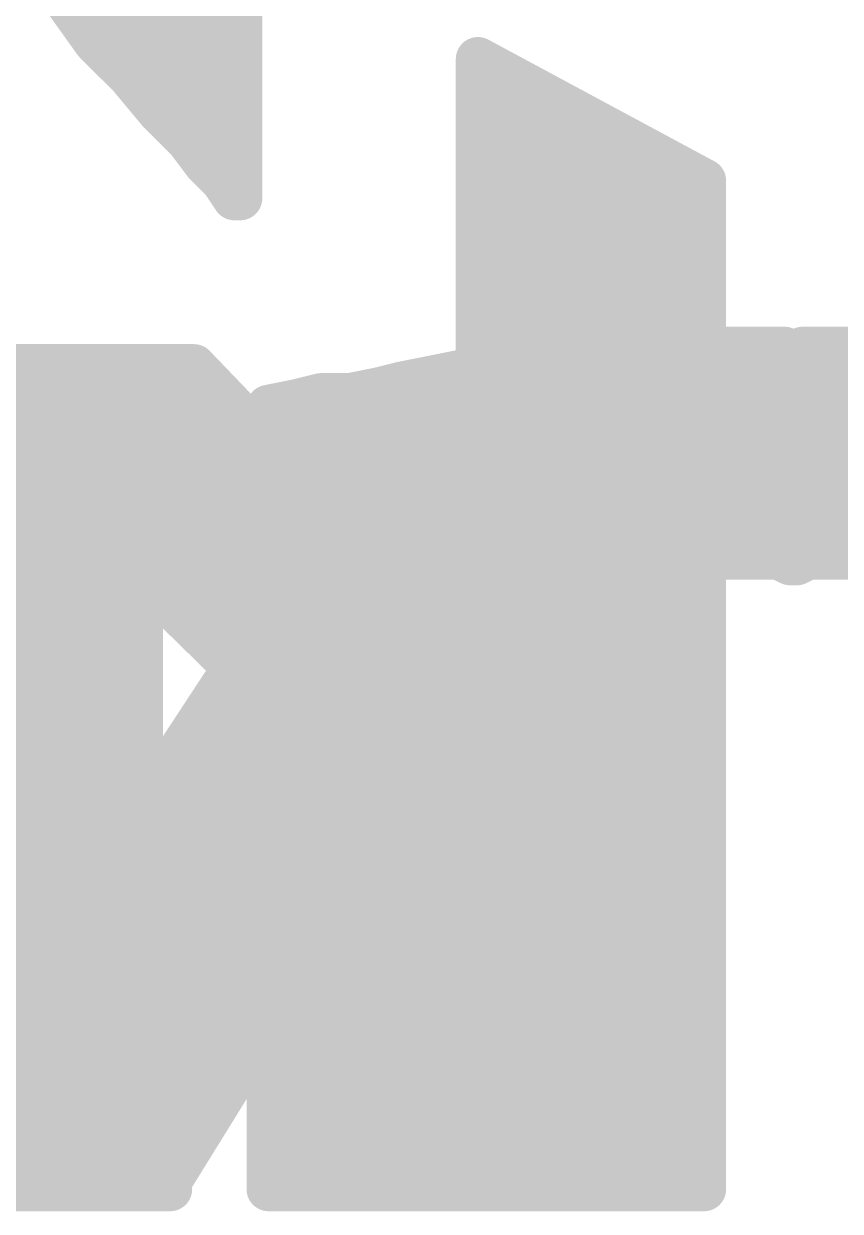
# Model space of a CAD drawing. Extents: x -22 to 88, y -20 to 45.
# Drawn here: x 13.849 to 15.257, y 1.156 to 3.205 of the extents above; entities that cross this region are included whole.
import ezdxf

# ---------------------------------------------------------------- set-up
doc = ezdxf.new("R2010")
doc.units = 0
doc.layers.add('21', color=41, linetype='CONTINUOUS')
doc.layers.add('22', color=40, linetype='CONTINUOUS')

msp = doc.modelspace()

# ---------------------------------------------------------------- linework, layer by layer
at = {"layer": '21', "const_width": 0.0762}
for points in [[(14.951, 2.624), (15.021, 2.644)], [(15.021, 2.644), (15.161, 2.644)], [(15.161, 2.644), (15.171, 2.634)], [(15.171, 2.634), (15.181, 2.634)], [(15.181, 2.634), (15.181, 2.274)], [(14.601, 2.604), (14.641, 2.614)], [(14.641, 2.614), (14.641, 2.344)], [(14.891, 2.604), (14.951, 2.624)], [(13.801, 2.594), (13.851, 2.574)], [(14.501, 2.584), (14.551, 2.594)], [(14.535, 2.5908), (14.641, 2.5908)], [(14.551, 2.594), (14.601, 2.604)], [(14.821, 2.564), (14.891, 2.604)], [(14.8679, 2.5908), (15.181, 2.5908)], [(13.851, 2.574), (13.891, 2.544)], [(14.411, 2.564), (14.461, 2.574)], [(14.461, 2.574), (14.501, 2.584)], [(13.891, 2.544), (13.931, 2.514)], [(14.271, 2.544), (14.321, 2.554)], [(14.271, 2.374), (14.271, 2.544)], [(14.321, 2.554), (14.361, 2.564)], [(14.361, 2.564), (14.411, 2.564)], [(14.771, 2.524), (14.821, 2.564)], [(14.721, 2.464), (14.771, 2.524)], [(12.942, 2.5146), (13.9302, 2.5146)], [(13.931, 2.514), (13.971, 2.484)], [(14.271, 2.5146), (14.641, 2.5146)], [(14.7632, 2.5146), (15.181, 2.5146)], [(13.971, 2.484), (14.001, 2.444)], [(14.681, 2.414), (14.721, 2.464)], [(14.001, 2.444), (14.021, 2.404)], [(12.8676, 2.4384), (14.0038, 2.4384)], [(14.271, 2.4384), (14.641, 2.4384)], [(14.7005, 2.4384), (15.181, 2.4384)], [(14.021, 2.404), (14.041, 2.354)], [(14.641, 2.344), (14.681, 2.414)], [(13.5746, 2.3622), (14.0377, 2.3622)], [(14.271, 1.194), (14.271, 2.374)], [(14.271, 2.3622), (14.641, 2.3622)], [(14.6514, 2.3622), (15.181, 2.3622)], [(14.041, 2.354), (14.051, 2.304)], [(14.051, 2.304), (14.051, 1.434)], [(13.645, 2.286), (14.051, 2.286)], [(14.271, 2.286), (15.181, 2.286)], [(15.041, 2.284), (14.941, 2.274)], [(15.151, 2.284), (15.041, 2.284)], [(15.171, 2.274), (15.151, 2.284)], [(14.941, 2.274), (14.861, 2.254)], [(15.181, 2.274), (15.171, 2.274)], [(14.861, 2.254), (14.791, 2.214)], [(13.661, 2.2098), (14.051, 2.2098)], [(14.271, 2.2098), (14.7875, 2.2098)], [(14.791, 2.214), (14.741, 2.154)], [(14.741, 2.154), (14.701, 2.084)], [(13.6532, 2.1336), (14.051, 2.1336)], [(14.271, 2.1336), (14.7293, 2.1336)], [(14.701, 2.084), (14.681, 2.014)], [(13.5312, 2.0574), (14.051, 2.0574)], [(14.271, 2.0574), (14.6934, 2.0574)], [(14.681, 2.014), (14.661, 1.924)], [(13.4642, 1.9812), (14.051, 1.9812)], [(14.271, 1.9812), (14.6737, 1.9812)], [(14.661, 1.924), (14.661, 1.194)], [(13.4832, 1.905), (14.051, 1.905)], [(14.271, 1.905), (14.661, 1.905)], [(13.661, 1.8288), (14.051, 1.8288)], [(14.271, 1.8288), (14.661, 1.8288)], [(13.661, 1.7526), (14.051, 1.7526)], [(14.271, 1.7526), (14.661, 1.7526)], [(13.661, 1.6764), (14.051, 1.6764)], [(14.271, 1.6764), (14.661, 1.6764)], [(13.6397, 1.6002), (14.051, 1.6002)], [(14.271, 1.6002), (14.661, 1.6002)], [(13.601, 1.524), (14.051, 1.524)], [(14.271, 1.524), (14.661, 1.524)], [(13.5062, 1.4478), (14.051, 1.4478)], [(14.271, 1.4478), (14.661, 1.4478)], [(14.051, 1.434), (14.061, 1.414)], [(14.061, 1.414), (14.061, 1.324)], [(12.7693, 1.3716), (14.061, 1.3716)], [(14.271, 1.3716), (14.661, 1.3716)], [(14.061, 1.324), (14.071, 1.304)], [(13.681, 1.2954), (14.071, 1.2954)], [(14.071, 1.304), (14.071, 1.284)], [(14.271, 1.2954), (14.661, 1.2954)], [(14.071, 1.284), (14.081, 1.264)], [(14.081, 1.264), (14.081, 1.234)], [(14.081, 1.234), (14.091, 1.214)], [(13.701, 1.2192), (14.0884, 1.2192)], [(14.091, 1.214), (14.101, 1.204)], [(14.271, 1.2192), (14.661, 1.2192)], [(14.101, 1.194), (13.711, 1.194)], [(14.101, 1.204), (14.101, 1.194)], [(14.661, 1.194), (14.271, 1.194)]]:
    msp.add_lwpolyline(points, dxfattribs=at)
at = {"layer": '21', "const_width": 0.0381}
for points in [[(15.021, 2.6631, 1), (15.021, 2.625)], [(15.0262, 2.6257, 1), (15.0158, 2.6623)], [(15.1745, 2.6575, 1), (15.1475, 2.6305)], [(15.171, 2.6531, 1), (15.171, 2.615)], [(15.1575, 2.6205, 1), (15.1845, 2.6475)], [(15.161, 2.625, 1), (15.161, 2.6631)], [(15.2001, 2.634, 1), (15.162, 2.634)], [(15.181, 2.615, 1), (15.181, 2.6531)], [(14.6601, 2.614, 1), (14.622, 2.614)], [(14.6456, 2.5955, 1), (14.6364, 2.6325)], [(14.9458, 2.6423, 1), (14.9562, 2.6057)], [(14.957, 2.6059, 1), (14.945, 2.6421)], [(14.535, 2.6099, 1), (14.535, 2.5718)], [(14.5473, 2.6127, 1), (14.5547, 2.5753)], [(14.5547, 2.5753, 1), (14.5473, 2.6127)], [(14.5964, 2.6225, 1), (14.6056, 2.5855)], [(14.6047, 2.5853, 1), (14.5973, 2.6227)], [(14.641, 2.5718, 1), (14.641, 2.6099)], [(14.8679, 2.6099, 1), (14.8679, 2.5718)], [(14.885, 2.6221, 1), (14.897, 2.5859)], [(14.9005, 2.5875, 1), (14.8815, 2.6205)], [(15.181, 2.5718, 1), (15.181, 2.6099)], [(13.8624, 2.5892, 1), (13.8396, 2.5588)], [(13.8439, 2.5563, 1), (13.8581, 2.5917)], [(14.4564, 2.5925, 1), (14.4656, 2.5555)], [(14.4647, 2.5553, 1), (14.4573, 2.5927)], [(14.4973, 2.6027, 1), (14.5047, 2.5653)], [(14.5056, 2.5655, 1), (14.4964, 2.6025)], [(13.9024, 2.5592, 1), (13.8796, 2.5288)], [(14.2901, 2.544, 1), (14.252, 2.544)], [(14.3164, 2.5725, 1), (14.3256, 2.5355)], [(14.3247, 2.5353, 1), (14.3173, 2.5727)], [(14.361, 2.5831, 1), (14.361, 2.545)], [(14.3656, 2.5455, 1), (14.3564, 2.5825)], [(14.4073, 2.5827, 1), (14.4147, 2.5453)], [(14.411, 2.545, 1), (14.411, 2.5831)], [(14.8115, 2.5805, 1), (14.8305, 2.5475)], [(14.8329, 2.5491, 1), (14.8091, 2.5789)], [(13.8796, 2.5288, 1), (13.9024, 2.5592)], [(14.2673, 2.5627, 1), (14.2747, 2.5253)], [(14.7856, 2.5118, 1), (14.7564, 2.5362)], [(13.9424, 2.5292, 1), (13.9196, 2.4988)], [(13.9196, 2.4988, 1), (13.9424, 2.5292)], [(13.9302, 2.4956, 1), (13.9302, 2.5337)], [(14.271, 2.5337, 1), (14.271, 2.4956)], [(14.641, 2.4956, 1), (14.641, 2.5337)], [(14.7632, 2.5337, 1), (14.7632, 2.4956)], [(14.7591, 2.5389, 1), (14.7829, 2.5091)], [(15.181, 2.4956, 1), (15.181, 2.5337)], [(13.9862, 2.4954, 1), (13.9558, 2.4726)], [(13.9596, 2.4688, 1), (13.9824, 2.4992)], [(14.7359, 2.4521, 1), (14.7061, 2.4759)], [(14.018, 2.4525, 1), (13.984, 2.4355)], [(14.7064, 2.4762, 1), (14.7356, 2.4518)], [(13.9858, 2.4326, 1), (14.0162, 2.4554)], [(14.0038, 2.4194, 1), (14.0038, 2.4575)], [(14.271, 2.4575, 1), (14.271, 2.4194)], [(14.641, 2.4194, 1), (14.641, 2.4575)], [(14.7005, 2.4575, 1), (14.7005, 2.4194)], [(15.181, 2.4194, 1), (15.181, 2.4575)], [(14.0387, 2.4111, 1), (14.0033, 2.3969)], [(14.6661, 2.4259, 1), (14.6959, 2.4021)], [(14.6975, 2.4045, 1), (14.6645, 2.4235)], [(14.004, 2.3955, 1), (14.038, 2.4125)], [(14.0377, 2.3432, 1), (14.0377, 2.3813)], [(14.271, 2.3813, 1), (14.271, 2.3432)], [(14.2901, 2.374, 1), (14.252, 2.374)], [(14.6514, 2.3813, 1), (14.6514, 2.3432)], [(14.641, 2.3432, 1), (14.641, 2.3813)], [(15.181, 2.3432, 1), (15.181, 2.3813)], [(14.0597, 2.3577, 1), (14.0223, 2.3503)], [(14.0233, 2.3469, 1), (14.0587, 2.3611)], [(14.252, 2.374, 1), (14.2901, 2.374)], [(14.6245, 2.3535, 1), (14.6575, 2.3345)], [(14.622, 2.344, 1), (14.6601, 2.344)], [(14.0701, 2.304, 1), (14.032, 2.304)], [(14.0323, 2.3003, 1), (14.0697, 2.3077)], [(14.051, 2.267, 1), (14.051, 2.3051)], [(14.271, 2.3051, 1), (14.271, 2.267)], [(15.041, 2.3031, 1), (15.041, 2.265)], [(15.0429, 2.265, 1), (15.0391, 2.303)], [(15.1595, 2.301, 1), (15.1425, 2.267)], [(15.151, 2.265, 1), (15.151, 2.3031)], [(15.181, 2.267, 1), (15.181, 2.3051)], [(14.9391, 2.293, 1), (14.9429, 2.255)], [(14.9456, 2.2555, 1), (14.9364, 2.2925)], [(15.171, 2.2931, 1), (15.171, 2.255)], [(15.1625, 2.257, 1), (15.1795, 2.291)], [(15.181, 2.255, 1), (15.181, 2.2931)], [(14.8564, 2.2725, 1), (14.8656, 2.2355)], [(14.8705, 2.2375, 1), (14.8515, 2.2705)], [(15.162, 2.274, 1), (15.2001, 2.274)], [(14.051, 2.1907, 1), (14.051, 2.2288)], [(14.271, 2.2288, 1), (14.271, 2.1907)], [(14.7815, 2.2305, 1), (14.8005, 2.1975)], [(14.8056, 2.2018, 1), (14.7764, 2.2262)], [(14.7875, 2.1907, 1), (14.7875, 2.2288)], [(14.7264, 2.1662, 1), (14.7556, 2.1418)], [(14.7575, 2.1445, 1), (14.7245, 2.1635)], [(14.051, 2.1145, 1), (14.051, 2.1526)], [(14.271, 2.1526, 1), (14.271, 2.1145)], [(14.7293, 2.1145, 1), (14.7293, 2.1526)], [(14.6845, 2.0935, 1), (14.7175, 2.0745)], [(14.7193, 2.0788, 1), (14.6827, 2.0892)], [(14.051, 2.0383, 1), (14.051, 2.0764)], [(14.271, 2.0764, 1), (14.271, 2.0383)], [(14.6934, 2.0383, 1), (14.6934, 2.0764)], [(14.6996, 2.0099, 1), (14.6624, 2.0181)], [(14.6627, 2.0192, 1), (14.6993, 2.0088)], [(14.051, 1.9622, 1), (14.051, 2.0002)], [(14.271, 2.0002, 1), (14.271, 1.9622)], [(14.6737, 1.9622, 1), (14.6737, 2.0002)], [(14.6801, 1.924, 1), (14.642, 1.924)], [(14.6424, 1.9281, 1), (14.6796, 1.9199)], [(14.051, 1.886, 1), (14.051, 1.9241)], [(14.271, 1.9241, 1), (14.271, 1.886)], [(14.661, 1.886, 1), (14.661, 1.9241)], [(14.051, 1.8097, 1), (14.051, 1.8478)], [(14.271, 1.8478, 1), (14.271, 1.8097)], [(14.661, 1.8097, 1), (14.661, 1.8478)], [(14.051, 1.7336, 1), (14.051, 1.7717)], [(14.271, 1.7717, 1), (14.271, 1.7336)], [(14.661, 1.7336, 1), (14.661, 1.7717)], [(14.051, 1.6574, 1), (14.051, 1.6955)], [(14.271, 1.6955, 1), (14.271, 1.6574)], [(14.661, 1.6574, 1), (14.661, 1.6955)], [(14.051, 1.5812, 1), (14.051, 1.6193)], [(14.271, 1.6193, 1), (14.271, 1.5812)], [(14.661, 1.5812, 1), (14.661, 1.6193)], [(14.051, 1.505, 1), (14.051, 1.5431)], [(14.271, 1.5431, 1), (14.271, 1.505)], [(14.661, 1.505, 1), (14.661, 1.5431)], [(14.051, 1.4287, 1), (14.051, 1.4668)], [(14.271, 1.4668, 1), (14.271, 1.4287)], [(14.661, 1.4287, 1), (14.661, 1.4668)], [(14.068, 1.4425, 1), (14.034, 1.4255)], [(14.032, 1.434, 1), (14.0701, 1.434)], [(14.08, 1.414, 1), (14.0419, 1.414)], [(14.044, 1.4055, 1), (14.078, 1.4225)], [(14.061, 1.3526, 1), (14.061, 1.3907)], [(14.271, 1.3907, 1), (14.271, 1.3526)], [(14.661, 1.3526, 1), (14.661, 1.3907)], [(14.078, 1.3325, 1), (14.044, 1.3155)], [(14.0419, 1.324, 1), (14.08, 1.324)], [(14.0901, 1.304, 1), (14.052, 1.304)], [(14.071, 1.2764, 1), (14.071, 1.3145)], [(14.271, 1.3145, 1), (14.271, 1.2764)], [(14.661, 1.2764, 1), (14.661, 1.3145)], [(14.088, 1.2925, 1), (14.054, 1.2755)], [(14.054, 1.2955, 1), (14.088, 1.3125)], [(14.052, 1.284, 1), (14.0901, 1.284)], [(14.1001, 1.264, 1), (14.062, 1.264)], [(14.064, 1.2555, 1), (14.098, 1.2725)], [(14.098, 1.2425, 1), (14.064, 1.2255)], [(14.062, 1.234, 1), (14.1001, 1.234)], [(14.1045, 1.2275, 1), (14.0775, 1.2005)], [(14.0884, 1.2002, 1), (14.0884, 1.2383)], [(14.271, 1.2383, 1), (14.271, 1.2002)], [(14.661, 1.2002, 1), (14.661, 1.2383)], [(14.074, 1.2055, 1), (14.108, 1.2225)], [(14.1201, 1.204, 1), (14.082, 1.204)], [(14.0875, 1.1905, 1), (14.1145, 1.2175)], [(14.101, 1.1749, 1), (14.101, 1.213)], [(14.271, 1.213, 1), (14.271, 1.1749)], [(14.661, 1.1749, 1), (14.661, 1.213)], [(14.082, 1.194, 1), (14.1201, 1.194)], [(14.252, 1.194, 1), (14.2901, 1.194)], [(14.642, 1.194, 1), (14.6801, 1.194)]]:
    msp.add_lwpolyline(points, format="xyb", dxfattribs=at)
at = {"layer": '22', "const_width": 0.0762}
for points in [[(14.222, 4.184), (14.222, 2.904)], [(13.972, 3.174), (13.922, 3.244)], [(13.9531, 3.2004), (14.222, 3.2004)], [(14.032, 3.114), (13.972, 3.174)], [(15.022, 2.934), (14.632, 3.144)], [(14.632, 3.144), (14.632, 2.104)], [(14.0218, 3.1242), (14.222, 3.1242)], [(14.632, 3.1242), (14.6688, 3.1242)], [(14.082, 3.054), (14.032, 3.114)], [(14.132, 3.004), (14.082, 3.054)], [(14.088, 3.048), (14.222, 3.048)], [(14.632, 3.048), (14.8103, 3.048)], [(14.162, 2.964), (14.132, 3.004)], [(14.1562, 2.9718), (14.222, 2.9718)], [(14.192, 2.934), (14.162, 2.964)], [(14.632, 2.9718), (14.9518, 2.9718)], [(14.212, 2.904), (14.192, 2.934)], [(15.022, 1.194), (15.022, 2.934)], [(14.222, 2.904), (14.212, 2.904)], [(14.632, 2.8956), (15.022, 2.8956)], [(14.632, 2.8194), (15.022, 2.8194)], [(14.632, 2.7432), (15.022, 2.7432)], [(14.632, 2.667), (15.022, 2.667)], [(15.182, 2.634), (15.172, 2.634)], [(15.172, 2.634), (15.172, 2.274)], [(15.192, 2.644), (15.182, 2.634)], [(15.332, 2.644), (15.192, 2.644)], [(14.142, 2.614), (13.682, 2.614)], [(13.682, 2.614), (14.212, 2.094)], [(14.632, 2.104), (14.142, 2.614)], [(13.7056, 2.5908), (14.1643, 2.5908)], [(14.632, 2.5908), (15.022, 2.5908)], [(15.172, 2.5908), (15.4851, 2.5908)], [(13.7833, 2.5146), (14.2375, 2.5146)], [(14.632, 2.5146), (15.022, 2.5146)], [(15.172, 2.5146), (15.5898, 2.5146)], [(13.861, 2.4384), (14.3107, 2.4384)], [(14.632, 2.4384), (15.022, 2.4384)], [(15.172, 2.4384), (15.6525, 2.4384)], [(13.9386, 2.3622), (14.3839, 2.3622)], [(14.632, 2.3622), (15.022, 2.3622)], [(15.172, 2.3622), (15.7016, 2.3622)], [(14.0163, 2.286), (14.4571, 2.286)], [(14.632, 2.286), (15.022, 2.286)], [(15.172, 2.286), (16.082, 2.286)], [(15.182, 2.274), (15.202, 2.284)], [(15.202, 2.284), (15.312, 2.284)], [(15.172, 2.274), (15.182, 2.274)], [(14.094, 2.2098), (14.5304, 2.2098)], [(14.632, 2.2098), (15.022, 2.2098)], [(14.1716, 2.1336), (14.6036, 2.1336)], [(14.632, 2.1336), (15.022, 2.1336)], [(14.212, 2.094), (13.622, 1.194)], [(14.188, 2.0574), (15.022, 2.0574)], [(14.1381, 1.9812), (15.022, 1.9812)], [(14.0881, 1.905), (15.022, 1.905)], [(14.0381, 1.8288), (15.022, 1.8288)], [(14.092, 1.194), (14.482, 1.824)], [(14.482, 1.824), (14.632, 1.684)], [(13.9882, 1.7526), (14.4378, 1.7526)], [(14.5585, 1.7526), (15.022, 1.7526)], [(14.632, 1.684), (14.632, 1.194)], [(13.9382, 1.6764), (14.3906, 1.6764)], [(14.632, 1.6764), (15.022, 1.6764)], [(13.8883, 1.6002), (14.3435, 1.6002)], [(14.632, 1.6002), (15.022, 1.6002)], [(13.8383, 1.524), (14.2963, 1.524)], [(14.632, 1.524), (15.022, 1.524)], [(13.7884, 1.4478), (14.2491, 1.4478)], [(14.632, 1.4478), (15.022, 1.4478)], [(13.7384, 1.3716), (14.2019, 1.3716)], [(14.632, 1.3716), (15.022, 1.3716)], [(13.6885, 1.2954), (14.1548, 1.2954)], [(14.632, 1.2954), (15.022, 1.2954)], [(13.6385, 1.2192), (14.1076, 1.2192)], [(14.632, 1.2192), (15.022, 1.2192)], [(13.622, 1.194), (14.092, 1.194)], [(14.632, 1.194), (15.022, 1.194)]]:
    msp.add_lwpolyline(points, dxfattribs=at)
at = {"layer": '22', "const_width": 0.0381}
for points in [[(13.9531, 3.2195, 1), (13.9531, 3.1814)], [(14.222, 3.1814, 1), (14.222, 3.2195)], [(13.9855, 3.1875, 1), (13.9585, 3.1605)], [(13.9565, 3.1629, 1), (13.9875, 3.1851)], [(14.641, 3.1608, 1), (14.623, 3.1272)], [(14.6511, 3.144, 1), (14.613, 3.144)], [(14.0218, 3.1433, 1), (14.0218, 3.1052)], [(14.222, 3.1052, 1), (14.222, 3.1433)], [(14.632, 3.1433, 1), (14.632, 3.1052)], [(14.6688, 3.1052, 1), (14.6688, 3.1433)], [(14.0466, 3.1262, 1), (14.0174, 3.1018)], [(14.0185, 3.1005, 1), (14.0455, 3.1275)], [(14.0955, 3.0675, 1), (14.0685, 3.0405)], [(14.0674, 3.0418, 1), (14.0966, 3.0662)], [(14.088, 3.0671, 1), (14.088, 3.029)], [(14.222, 3.029, 1), (14.222, 3.0671)], [(14.632, 3.0671, 1), (14.632, 3.029)], [(14.8103, 3.029, 1), (14.8103, 3.0671)], [(14.1472, 3.0154, 1), (14.1168, 2.9926)], [(14.1185, 2.9905, 1), (14.1455, 3.0175)], [(14.1562, 2.9909, 1), (14.1562, 2.9527)], [(14.1755, 2.9775, 1), (14.1485, 2.9505)], [(14.1468, 2.9526, 1), (14.1772, 2.9754)], [(14.222, 2.9527, 1), (14.222, 2.9909)], [(14.632, 2.9909, 1), (14.632, 2.9527)], [(14.9518, 2.9527, 1), (14.9518, 2.9909)], [(14.2079, 2.9446, 1), (14.1761, 2.9234)], [(15.0411, 2.934, 1), (15.003, 2.934)], [(14.1785, 2.9205, 1), (14.2055, 2.9475)], [(15.013, 2.9172, 1), (15.031, 2.9508)], [(14.212, 2.9231, 1), (14.212, 2.885)], [(14.1961, 2.8934, 1), (14.2279, 2.9146)], [(14.222, 2.885, 1), (14.222, 2.9231)], [(14.632, 2.9146, 1), (14.632, 2.8765)], [(15.022, 2.8765, 1), (15.022, 2.9146)], [(14.203, 2.904, 1), (14.2411, 2.904)], [(14.632, 2.8385, 1), (14.632, 2.8004)], [(15.022, 2.8004, 1), (15.022, 2.8385)], [(14.632, 2.7623, 1), (14.632, 2.7242)], [(15.022, 2.7242, 1), (15.022, 2.7623)], [(14.632, 2.6861, 1), (14.632, 2.648)], [(15.022, 2.648, 1), (15.022, 2.6861)], [(15.172, 2.6531, 1), (15.172, 2.615)], [(15.1911, 2.634, 1), (15.153, 2.634)], [(15.1685, 2.6475, 1), (15.1955, 2.6205)], [(15.192, 2.6631, 1), (15.192, 2.625)], [(15.2055, 2.6305, 1), (15.1785, 2.6575)], [(15.182, 2.615, 1), (15.182, 2.6531)], [(14.1557, 2.6272, 1), (14.1283, 2.6008)], [(14.142, 2.595, 1), (14.142, 2.6331)], [(14.1643, 2.5718, 1), (14.1643, 2.6099)], [(14.632, 2.6099, 1), (14.632, 2.5718)], [(15.022, 2.5718, 1), (15.022, 2.6099)], [(15.172, 2.6099, 1), (15.172, 2.5718)], [(14.2375, 2.4956, 1), (14.2375, 2.5337)], [(14.632, 2.5337, 1), (14.632, 2.4956)], [(15.022, 2.4956, 1), (15.022, 2.5337)], [(15.172, 2.5337, 1), (15.172, 2.4956)], [(13.861, 2.4575, 1), (13.861, 2.4194)], [(14.3107, 2.4194, 1), (14.3107, 2.4575)], [(14.632, 2.4575, 1), (14.632, 2.4194)], [(15.022, 2.4194, 1), (15.022, 2.4575)], [(15.172, 2.4575, 1), (15.172, 2.4194)], [(13.9386, 2.3813, 1), (13.9386, 2.3432)], [(14.3839, 2.3432, 1), (14.3839, 2.3813)], [(14.632, 2.3813, 1), (14.632, 2.3432)], [(15.022, 2.3432, 1), (15.022, 2.3813)], [(15.172, 2.3813, 1), (15.172, 2.3432)], [(14.0163, 2.3051, 1), (14.0163, 2.267)], [(14.4571, 2.267, 1), (14.4571, 2.3051)], [(14.632, 2.3051, 1), (14.632, 2.267)], [(15.022, 2.267, 1), (15.022, 2.3051)], [(15.172, 2.3051, 1), (15.172, 2.267)], [(15.202, 2.3031, 1), (15.202, 2.265)], [(15.2105, 2.267, 1), (15.1935, 2.301)], [(15.172, 2.2931, 1), (15.172, 2.255)], [(15.1735, 2.291, 1), (15.1905, 2.257)], [(15.182, 2.255, 1), (15.182, 2.2931)], [(15.153, 2.274, 1), (15.1911, 2.274)], [(14.094, 2.2288, 1), (14.094, 2.1907)], [(14.5304, 2.1907, 1), (14.5304, 2.2288)], [(14.632, 2.2288, 1), (14.632, 2.1907)], [(15.022, 2.1907, 1), (15.022, 2.2288)], [(14.1716, 2.1526, 1), (14.1716, 2.1145)], [(14.6036, 2.1145, 1), (14.6036, 2.1526)], [(14.632, 2.1526, 1), (14.632, 2.1145)], [(15.022, 2.1145, 1), (15.022, 2.1526)], [(14.2279, 2.0836, 1), (14.1961, 2.1044)], [(14.6183, 2.0908, 1), (14.6457, 2.1172)], [(14.1987, 2.0804, 1), (14.2253, 2.1076)], [(14.613, 2.104, 1), (14.6511, 2.104)], [(14.188, 2.0764, 1), (14.188, 2.0383)], [(15.022, 2.0383, 1), (15.022, 2.0764)], [(14.1381, 2.0002, 1), (14.1381, 1.9622)], [(15.022, 1.9622, 1), (15.022, 2.0002)], [(14.0881, 1.9241, 1), (14.0881, 1.886)], [(15.022, 1.886, 1), (15.022, 1.9241)], [(14.0381, 1.8478, 1), (14.0381, 1.8097)], [(15.022, 1.8097, 1), (15.022, 1.8478)], [(14.495, 1.8379, 1), (14.469, 1.8101)], [(14.4982, 1.814, 1), (14.4658, 1.834)], [(13.9882, 1.7717, 1), (13.9882, 1.7336)], [(14.4378, 1.7336, 1), (14.4378, 1.7717)], [(14.5585, 1.7717, 1), (14.5585, 1.7336)], [(15.022, 1.7336, 1), (15.022, 1.7717)], [(14.6511, 1.684, 1), (14.613, 1.684)], [(13.9382, 1.6955, 1), (13.9382, 1.6574)], [(14.3906, 1.6574, 1), (14.3906, 1.6955)], [(14.632, 1.6955, 1), (14.632, 1.6574)], [(14.619, 1.6701, 1), (14.645, 1.6979)], [(15.022, 1.6574, 1), (15.022, 1.6955)], [(13.8883, 1.6193, 1), (13.8883, 1.5812)], [(14.3435, 1.5812, 1), (14.3435, 1.6193)], [(14.632, 1.6193, 1), (14.632, 1.5812)], [(15.022, 1.5812, 1), (15.022, 1.6193)], [(13.8383, 1.5431, 1), (13.8383, 1.505)], [(14.2963, 1.505, 1), (14.2963, 1.5431)], [(14.632, 1.5431, 1), (14.632, 1.505)], [(15.022, 1.505, 1), (15.022, 1.5431)], [(14.2491, 1.4287, 1), (14.2491, 1.4668)], [(14.632, 1.4668, 1), (14.632, 1.4287)], [(15.022, 1.4287, 1), (15.022, 1.4668)], [(14.2019, 1.3526, 1), (14.2019, 1.3907)], [(14.632, 1.3907, 1), (14.632, 1.3526)], [(15.022, 1.3526, 1), (15.022, 1.3907)], [(14.1548, 1.2764, 1), (14.1548, 1.3145)], [(14.632, 1.3145, 1), (14.632, 1.2764)], [(15.022, 1.2764, 1), (15.022, 1.3145)], [(14.1076, 1.2002, 1), (14.1076, 1.2383)], [(14.632, 1.2383, 1), (14.632, 1.2002)], [(15.022, 1.2002, 1), (15.022, 1.2383)], [(14.092, 1.1749, 1), (14.092, 1.213)], [(14.632, 1.213, 1), (14.632, 1.1749)], [(15.022, 1.1749, 1), (15.022, 1.213)], [(14.0758, 1.204, 1), (14.1082, 1.184)], [(14.613, 1.194, 1), (14.6511, 1.194)], [(15.003, 1.194, 1), (15.0411, 1.194)]]:
    msp.add_lwpolyline(points, format="xyb", dxfattribs=at)

doc.saveas('drawing.dxf')
